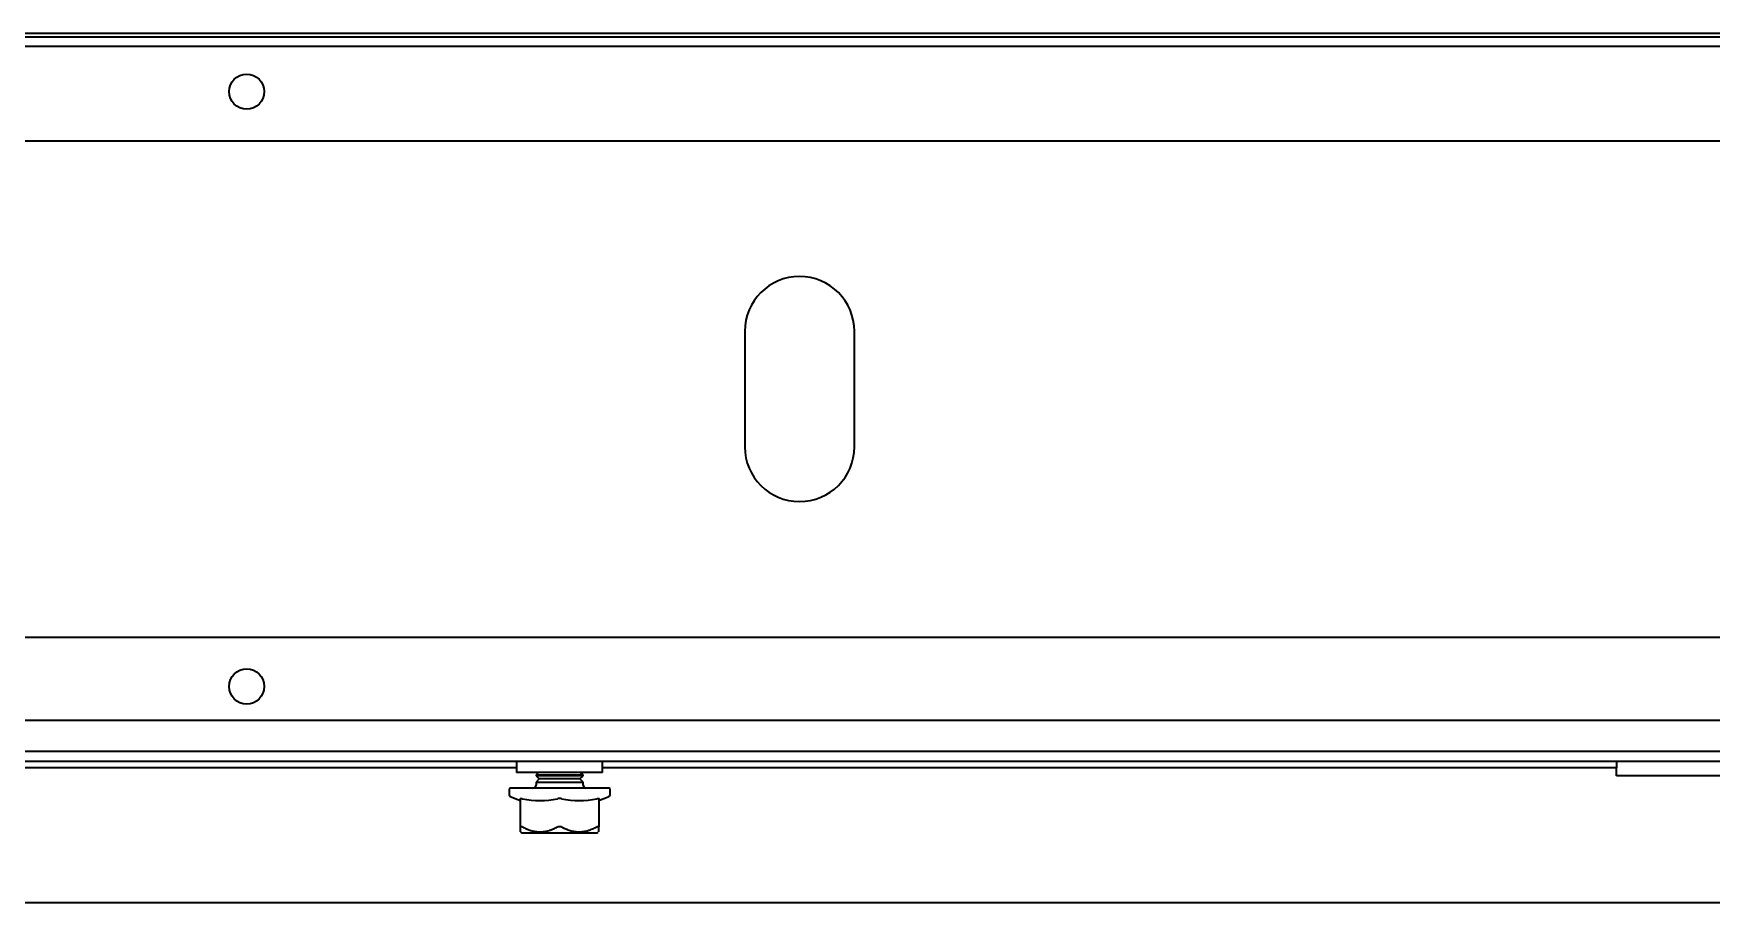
# Model space of a CAD drawing. Header units: inches. Extents: x 786 to 5755, y -850 to 3635.
# Drawn here: x 3828.5 to 4042.9, y 2465 to 2576 of the extents above; entities that cross this region are included whole.
import ezdxf

# ---------------------------------------------------------------- set-up
doc = ezdxf.new("R2010")
doc.units = ezdxf.units.IN
doc.layers.add('1', color=7, linetype='Continuous', true_color=0xffffff)

msp = doc.modelspace()

# ---------------------------------------------------------------- linework, layer by layer
at = {"layer": '1', "color": 7, "linetype": 'Continuous', "lineweight": 35}
for p, q in [((4189.24, 2575.98), (3462.24, 2575.98)), ((4187.24, 2575.52), (3464.24, 2575.52)), ((4187.24, 2574.32), (3464.24, 2574.32)), ((3462.24, 2562.25), (4189.24, 2562.25)), ((3919.38, 2537.93), (3919.38, 2523.17)), ((3933.38, 2523.17), (3933.38, 2537.93)), ((3462.24, 2498.85), (4189.24, 2498.85)), ((4189.24, 2488.22), (3461.74, 2488.22)), ((4253.74, 2482.95), (3397.74, 2482.95)), ((3461.74, 2484.28), (4189.24, 2484.28)), ((3890.22, 2482.95), (3890.22, 2481.55)), ((3901.22, 2481.55), (3901.22, 2482.95)), ((4030.74, 2482.95), (4030.74, 2482.15)), ((3890.22, 2482.15), (3573.19, 2482.15)), ((3895.72, 2481.55), (3890.22, 2481.55)), ((3893.03, 2481.55), (3892.72, 2481.24)), ((3892.72, 2481.24), (3898.72, 2481.24)), ((3892.72, 2481.24), (3892.72, 2481.14)), ((3898.72, 2481.14), (3892.72, 2481.14)), ((3892.72, 2481.14), (3893.12, 2480.74)), ((3893.12, 2480.74), (3892.72, 2480.34)), ((3892.72, 2480.34), (3898.72, 2480.34)), ((3892.72, 2480.34), (3892.72, 2479.95)), ((3898.32, 2480.74), (3893.12, 2480.74)), ((3901.22, 2481.55), (3895.72, 2481.55)), ((3898.32, 2480.74), (3898.72, 2481.14)), ((3898.72, 2480.34), (3898.32, 2480.74)), ((3898.72, 2481.24), (3898.41, 2481.55)), ((3898.72, 2481.14), (3898.72, 2481.24)), ((3898.72, 2479.95), (3898.72, 2480.34)), ((4028.74, 2482.15), (3901.21, 2482.15)), ((4030.74, 2482.15), (4028.74, 2482.15)), ((4030.74, 2481.15), (4030.74, 2482.15)), ((4206.24, 2481.15), (4030.74, 2481.15)), ((3889.27, 2479.45), (3889.27, 2478.71)), ((3895.72, 2479.55), (3889.37, 2479.55)), ((3890.72, 2474.61), (3890.72, 2478.21)), ((3902.07, 2479.55), (3895.72, 2479.55)), ((3900.72, 2478.21), (3900.72, 2474.61)), ((3902.17, 2478.71), (3902.17, 2479.45)), ((3890.72, 2473.98), (3890.77, 2473.92)), ((3890.95, 2473.85), (3900.49, 2473.85)), ((3714.05, 2464.95), (3829.03, 2464.95)), ((3829.03, 2464.95), (4067.47, 2464.95))]:
    msp.add_line(p, q, dxfattribs=at)
for centre in [(3855.74, 2568.55), (3855.74, 2492.55)]:
    msp.add_circle(centre, 2.25, dxfattribs=at)
for centre, radius, start, end in [((3926.38, 2537.93), 7, 0, 180), ((3926.38, 2523.17), 7, 180, 0), ((3889.37, 2479.45), 0.1, 90, 180), ((3889.52, 2478.71), 0.25, 180, 246.1079), ((3895.72, 2492.71), 15.56, 246.1079, 251.2538), ((3892.32, 2479.95), 0.4, 270, 0), ((3899.12, 2479.95), 0.4, 180, 270), ((3895.72, 2492.71), 15.56, 288.7462, 293.8921), ((3901.92, 2478.71), 0.25, 293.8921, 0), ((3902.07, 2479.45), 0.1, 0, 90), ((3890.95, 2474.1), 0.25, 225, 270), ((3900.49, 2474.1), 0.25, 270, 315)]:
    msp.add_arc(centre, radius, start, end, dxfattribs=at)
for centre, major_axis, start_param, end_param in [((3893.22, 2492.71), (0, -14.73), 6.105911, 6.46046), ((3898.22, 2492.71), (0, 14.73), 2.964318, 3.318867)]:
    msp.add_ellipse(centre, major_axis=major_axis, ratio=0.866025, start_param=start_param, end_param=end_param, dxfattribs=at)
for points, knots in [([(3890.72, 2478.21), (3890.72, 2478.21), (3890.73, 2478.22), (3890.74, 2478.23), (3890.75, 2478.23), (3890.77, 2478.23), (3890.78, 2478.23), (3890.79, 2478.23), (3890.8, 2478.23), (3890.81, 2478.23), (3890.82, 2478.23), (3890.84, 2478.23), (3890.87, 2478.23), (3890.9, 2478.22), (3890.92, 2478.22), (3890.93, 2478.21), (3890.95, 2478.21), (3890.96, 2478.21), (3890.97, 2478.21)], [0, 0, 0, 0, 0.25, 0.25, 0.375, 0.375, 0.5, 0.5, 0.5625, 0.5625, 0.625, 0.625, 0.75, 0.875, 0.875, 0.9375, 0.9375, 1, 1, 1, 1]), ([(3895.97, 2478.21), (3895.93, 2478.21), (3895.89, 2478.22), (3895.83, 2478.23), (3895.81, 2478.23), (3895.76, 2478.23), (3895.74, 2478.23), (3895.71, 2478.23), (3895.7, 2478.23), (3895.68, 2478.23), (3895.67, 2478.23), (3895.63, 2478.23), (3895.59, 2478.23), (3895.55, 2478.22), (3895.52, 2478.22), (3895.51, 2478.21), (3895.49, 2478.21), (3895.48, 2478.21), (3895.47, 2478.21)], [0, 0, 0, 0, 0.25, 0.25, 0.375, 0.375, 0.5, 0.5, 0.5625, 0.5625, 0.625, 0.625, 0.75, 0.875, 0.875, 0.9375, 0.9375, 1, 1, 1, 1]), ([(3900.47, 2478.21), (3900.51, 2478.21), (3900.54, 2478.22), (3900.59, 2478.23), (3900.6, 2478.23), (3900.63, 2478.23), (3900.64, 2478.23), (3900.66, 2478.23), (3900.66, 2478.23), (3900.67, 2478.23), (3900.68, 2478.23), (3900.69, 2478.23), (3900.7, 2478.23), (3900.71, 2478.22), (3900.72, 2478.22), (3900.72, 2478.21), (3900.72, 2478.21), (3900.72, 2478.21), (3900.72, 2478.21)], [0, 0, 0, 0, 0.25, 0.25, 0.375, 0.375, 0.5, 0.5, 0.5625, 0.5625, 0.625, 0.625, 0.75, 0.875, 0.875, 0.9375, 0.9375, 1, 1, 1, 1]), ([(3890.72, 2474.61), (3890.72, 2474.62), (3890.72, 2474.63), (3890.73, 2474.65), (3890.73, 2474.65), (3890.74, 2474.66), (3890.75, 2474.67), (3890.77, 2474.67), (3890.78, 2474.67), (3890.79, 2474.67), (3890.8, 2474.67), (3890.81, 2474.67), (3890.82, 2474.67), (3890.84, 2474.67), (3890.85, 2474.66), (3890.88, 2474.65), (3890.9, 2474.65), (3890.93, 2474.63), (3890.95, 2474.62), (3890.97, 2474.61)], [0, 0, 0, 0, 0.125, 0.125, 0.25, 0.25, 0.375, 0.375, 0.5, 0.5, 0.5625, 0.5625, 0.625, 0.625, 0.75, 0.75, 0.875, 0.875, 1, 1, 1, 1]), ([(3890.72, 2473.98), (3890.72, 2473.98), (3890.72, 2473.98), (3890.72, 2473.98), (3890.72, 2473.98), (3890.72, 2473.99), (3890.72, 2474), (3890.72, 2474.01), (3890.72, 2474.05), (3890.72, 2474.1), (3890.72, 2474.17), (3890.72, 2474.18), (3890.72, 2474.21), (3890.72, 2474.23), (3890.72, 2474.28), (3890.72, 2474.32), (3890.72, 2474.43), (3890.72, 2474.52), (3890.72, 2474.61)], [0, 0, 0, 0, 0.014559, 0.014559, 0.046348, 0.109924, 0.109924, 0.237078, 0.237078, 0.491385, 0.491385, 0.554962, 0.554962, 0.618539, 0.618539, 0.745693, 0.745693, 1, 1, 1, 1]), ([(3890.97, 2474.61), (3891.15, 2474.52), (3891.32, 2474.43), (3891.55, 2474.33), (3891.6, 2474.32), (3891.69, 2474.28), (3891.74, 2474.26), (3891.88, 2474.21), (3891.97, 2474.18), (3892.25, 2474.1), (3892.44, 2474.05), (3892.83, 2473.99), (3893.02, 2473.98), (3893.24, 2473.98), (3893.27, 2473.98), (3893.32, 2473.98), (3893.39, 2473.98), (3893.46, 2473.99), (3893.61, 2474), (3893.71, 2474.01), (3894, 2474.05), (3894.19, 2474.1), (3894.42, 2474.17), (3894.47, 2474.18), (3894.57, 2474.21), (3894.61, 2474.23), (3894.75, 2474.28), (3894.84, 2474.32), (3895.12, 2474.43), (3895.3, 2474.52), (3895.47, 2474.61)], [0, 0, 0, 0, 0.125, 0.125, 0.15625, 0.15625, 0.1875, 0.1875, 0.25, 0.25, 0.375, 0.375, 0.5, 0.5, 0.515625, 0.515625, 0.53125, 0.5625, 0.5625, 0.625, 0.625, 0.75, 0.75, 0.78125, 0.78125, 0.8125, 0.8125, 0.875, 0.875, 1, 1, 1, 1]), ([(3895.47, 2474.61), (3895.49, 2474.62), (3895.51, 2474.63), (3895.55, 2474.65), (3895.57, 2474.65), (3895.61, 2474.66), (3895.63, 2474.67), (3895.67, 2474.67), (3895.7, 2474.67), (3895.73, 2474.67), (3895.74, 2474.67), (3895.76, 2474.67), (3895.78, 2474.67), (3895.81, 2474.67), (3895.83, 2474.66), (3895.87, 2474.65), (3895.89, 2474.65), (3895.93, 2474.63), (3895.95, 2474.62), (3895.97, 2474.61)], [0, 0, 0, 0, 0.125, 0.125, 0.25, 0.25, 0.375, 0.375, 0.5, 0.5, 0.5625, 0.5625, 0.625, 0.625, 0.75, 0.75, 0.875, 0.875, 1, 1, 1, 1]), ([(3895.97, 2474.61), (3896.15, 2474.52), (3896.32, 2474.43), (3896.55, 2474.33), (3896.6, 2474.32), (3896.69, 2474.28), (3896.74, 2474.26), (3896.88, 2474.21), (3896.97, 2474.18), (3897.25, 2474.1), (3897.44, 2474.05), (3897.83, 2473.99), (3898.02, 2473.98), (3898.24, 2473.98), (3898.27, 2473.98), (3898.32, 2473.98), (3898.39, 2473.98), (3898.46, 2473.99), (3898.61, 2474), (3898.71, 2474.01), (3899, 2474.05), (3899.19, 2474.1), (3899.42, 2474.17), (3899.47, 2474.18), (3899.57, 2474.21), (3899.61, 2474.23), (3899.75, 2474.28), (3899.84, 2474.32), (3900.12, 2474.43), (3900.3, 2474.52), (3900.47, 2474.61)], [0, 0, 0, 0, 0.125, 0.125, 0.15625, 0.15625, 0.1875, 0.1875, 0.25, 0.25, 0.375, 0.375, 0.5, 0.5, 0.515625, 0.515625, 0.53125, 0.5625, 0.5625, 0.625, 0.625, 0.75, 0.75, 0.78125, 0.78125, 0.8125, 0.8125, 0.875, 0.875, 1, 1, 1, 1]), ([(3900.47, 2474.61), (3900.49, 2474.62), (3900.51, 2474.63), (3900.54, 2474.65), (3900.56, 2474.65), (3900.59, 2474.66), (3900.6, 2474.67), (3900.63, 2474.67), (3900.64, 2474.67), (3900.66, 2474.67), (3900.66, 2474.67), (3900.67, 2474.67), (3900.68, 2474.67), (3900.69, 2474.67), (3900.7, 2474.66), (3900.71, 2474.65), (3900.71, 2474.65), (3900.72, 2474.63), (3900.72, 2474.62), (3900.72, 2474.61)], [0, 0, 0, 0, 0.125, 0.125, 0.25, 0.25, 0.375, 0.375, 0.5, 0.5, 0.5625, 0.5625, 0.625, 0.625, 0.75, 0.75, 0.875, 0.875, 1, 1, 1, 1]), ([(3900.72, 2473.98), (3900.72, 2473.98), (3900.72, 2473.98), (3900.72, 2473.98), (3900.72, 2473.99), (3900.72, 2474.05), (3900.72, 2474.1), (3900.72, 2474.18), (3900.72, 2474.21), (3900.72, 2474.26), (3900.72, 2474.28), (3900.72, 2474.32), (3900.72, 2474.33), (3900.72, 2474.43), (3900.72, 2474.52), (3900.72, 2474.61)], [0, 0, 0, 0, 0.000625, 0.000625, 0.250468, 0.250468, 0.500312, 0.500312, 0.625234, 0.625234, 0.687695, 0.687695, 0.750156, 0.750156, 1, 1, 1, 1])]:
    msp.add_open_spline(points, degree=3, knots=knots, dxfattribs=at)

doc.saveas('drawing.dxf')
